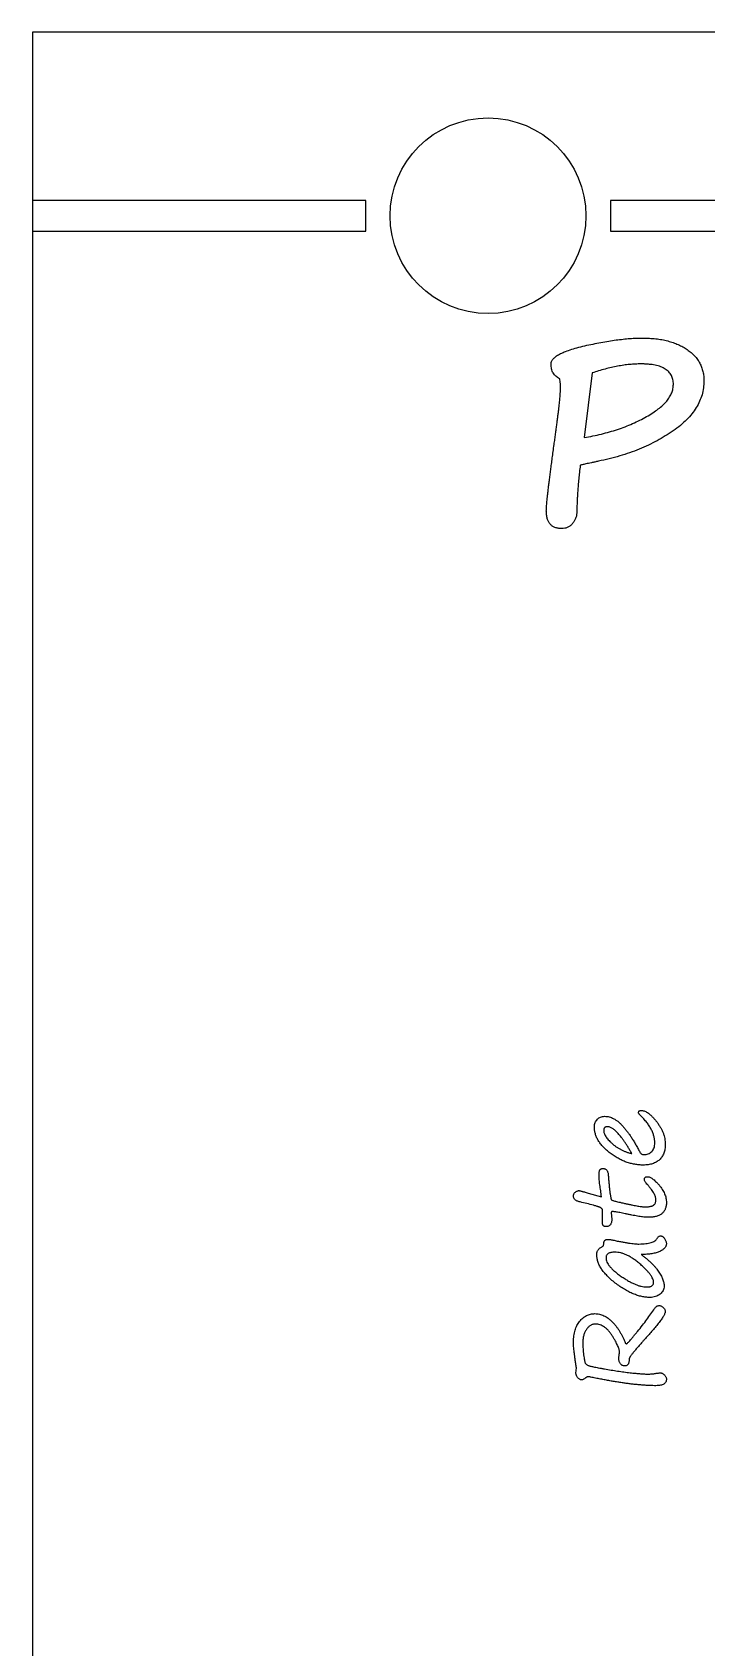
# Model space of a CAD drawing. Extents: x 87 to 117, y 47 to 176.
# Drawn here: x 86.72 to 97.74, y 149.46 to 175.88 of the extents above; entities that cross this region are included whole.
import ezdxf

# ---------------------------------------------------------------- set-up
doc = ezdxf.new("R2010")
doc.units = 0
doc.layers.get('0').update_dxf_attribs({"linetype": 'CONTINUOUS'})

msp = doc.modelspace()

# ---------------------------------------------------------------- linework, layer by layer
at = {"color": 7, "linetype": 'CONTINUOUS'}
for p, q in [((116.719, 175.875), (86.719, 175.875)), ((86.719, 175.875), (86.719, 173.125)), ((92.169, 173.125), (86.719, 173.125)), ((86.719, 173.125), (86.719, 172.625)), ((92.169, 172.625), (92.169, 173.125)), ((96.169, 173.125), (96.169, 172.625)), ((116.719, 173.125), (96.169, 173.125)), ((86.719, 172.625), (92.169, 172.625)), ((86.719, 172.625), (86.719, 50.625)), ((96.169, 172.625), (116.719, 172.625)), ((95.87, 170.304), (95.742, 169.248)), ((95.804, 156.894), (96.022, 156.831)), ((96.041, 156.403), (96.041, 156.609)), ((96.184, 156.568), (96.193, 156.468)), ((95.607, 153.948), (95.615, 154.033))]:
    msp.add_line(p, q, dxfattribs=at)
msp.add_circle((94.169, 172.875), 1.6, dxfattribs=at)
for points, knots in [([(95.199, 170.452), (95.201, 170.466), (95.205, 170.497), (95.235, 170.538), (95.279, 170.577), (95.341, 170.615), (95.419, 170.651), (95.514, 170.685), (95.626, 170.719), (95.752, 170.75), (95.884, 170.778), (96.014, 170.804), (96.14, 170.827), (96.26, 170.844), (96.376, 170.858), (96.487, 170.868), (96.592, 170.874), (96.661, 170.875), (96.694, 170.875)], [0, 0, 0, 0, 0.026623, 0.056313, 0.092488, 0.136566, 0.189782, 0.252551, 0.324993, 0.407665, 0.493543, 0.576044, 0.655201, 0.730937, 0.803053, 0.871966, 0.937709, 1, 1, 1, 1]), ([(96.694, 170.875), (96.732, 170.875), (96.805, 170.874), (96.911, 170.864), (97.012, 170.851), (97.106, 170.829), (97.195, 170.803), (97.278, 170.771), (97.356, 170.732), (97.426, 170.688), (97.49, 170.638), (97.547, 170.585), (97.594, 170.527), (97.633, 170.465), (97.662, 170.398), (97.684, 170.327), (97.697, 170.252), (97.699, 170.201), (97.699, 170.175)], [0, 0, 0, 0, 0.081473, 0.159253, 0.233129, 0.303561, 0.370749, 0.435637, 0.498299, 0.559287, 0.617968, 0.674332, 0.728494, 0.781591, 0.83432, 0.88792, 0.942557, 1, 1, 1, 1]), ([(95.339, 170.21), (95.328, 170.216), (95.306, 170.228), (95.278, 170.25), (95.253, 170.275), (95.233, 170.304), (95.218, 170.336), (95.207, 170.372), (95.201, 170.411), (95.2, 170.438), (95.199, 170.452)], [0, 0, 0, 0, 0.126496, 0.24677, 0.3646, 0.481268, 0.600318, 0.725634, 0.857559, 1, 1, 1, 1]), ([(96.672, 170.452), (96.641, 170.452), (96.578, 170.451), (96.483, 170.444), (96.386, 170.432), (96.287, 170.415), (96.186, 170.395), (96.082, 170.369), (95.976, 170.339), (95.906, 170.316), (95.87, 170.304)], [0, 0, 0, 0, 0.113051, 0.229281, 0.348339, 0.471035, 0.597541, 0.727648, 0.861917, 1, 1, 1, 1]), ([(97.199, 170.117), (97.199, 170.131), (97.199, 170.157), (97.192, 170.195), (97.182, 170.231), (97.167, 170.264), (97.148, 170.294), (97.126, 170.322), (97.098, 170.347), (97.068, 170.37), (97.032, 170.389), (96.993, 170.407), (96.949, 170.421), (96.901, 170.432), (96.85, 170.441), (96.794, 170.447), (96.734, 170.452), (96.693, 170.452), (96.672, 170.452)], [0, 0, 0, 0, 0.057854, 0.112212, 0.164401, 0.214628, 0.264632, 0.314809, 0.366552, 0.420611, 0.47766, 0.538157, 0.602665, 0.671727, 0.745928, 0.824682, 0.909887, 1, 1, 1, 1]), ([(95.353, 170.024), (95.353, 170.048), (95.354, 170.091), (95.35, 170.146), (95.348, 170.185), (95.341, 170.204), (95.339, 170.21)], [0, 0, 0, 0, 0.390647, 0.685659, 0.888621, 1, 1, 1, 1]), ([(97.699, 170.175), (97.698, 170.136), (97.695, 170.06), (97.671, 169.948), (97.63, 169.84), (97.575, 169.735), (97.503, 169.635), (97.417, 169.537), (97.314, 169.444), (97.196, 169.356), (97.068, 169.272), (96.932, 169.194), (96.79, 169.123), (96.64, 169.057), (96.484, 168.998), (96.321, 168.945), (96.151, 168.899), (96.035, 168.874), (95.976, 168.861)], [0, 0, 0, 0, 0.049217, 0.098079, 0.14714, 0.197658, 0.250503, 0.306154, 0.365608, 0.429236, 0.495466, 0.562846, 0.631382, 0.701391, 0.773199, 0.846835, 0.922381, 1, 1, 1, 1]), ([(95.25, 169.133), (95.254, 169.163), (95.262, 169.222), (95.274, 169.309), (95.284, 169.39), (95.295, 169.467), (95.304, 169.539), (95.313, 169.607), (95.321, 169.67), (95.327, 169.728), (95.333, 169.781), (95.339, 169.829), (95.343, 169.873), (95.346, 169.912), (95.35, 169.947), (95.351, 169.977), (95.353, 170.002), (95.353, 170.017), (95.353, 170.024)], [0, 0, 0, 0, 0.1021516, 0.1994753, 0.291397, 0.3772525, 0.4583703, 0.534665, 0.6048927, 0.6703043, 0.7296484, 0.7842565, 0.8333947, 0.8771332, 0.9161403, 0.9490343, 0.9772084, 1, 1, 1, 1]), ([(95.742, 169.248), (95.79, 169.256), (95.884, 169.273), (96.022, 169.305), (96.156, 169.34), (96.286, 169.38), (96.411, 169.425), (96.532, 169.475), (96.649, 169.53), (96.759, 169.588), (96.861, 169.649), (96.95, 169.712), (97.027, 169.776), (97.09, 169.841), (97.138, 169.909), (97.173, 169.977), (97.196, 170.046), (97.198, 170.094), (97.199, 170.117)], [0, 0, 0, 0, 0.080929, 0.159775, 0.236905, 0.312204, 0.386136, 0.458849, 0.530499, 0.600796, 0.667545, 0.728415, 0.783687, 0.833589, 0.879144, 0.921165, 0.961039, 1, 1, 1, 1]), ([(95.122, 168.05), (95.123, 168.058), (95.123, 168.075), (95.124, 168.104), (95.127, 168.139), (95.13, 168.18), (95.135, 168.227), (95.14, 168.279), (95.147, 168.338), (95.154, 168.403), (95.163, 168.474), (95.173, 168.55), (95.183, 168.633), (95.194, 168.721), (95.207, 168.816), (95.22, 168.916), (95.234, 169.023), (95.245, 169.096), (95.25, 169.133)], [0, 0, 0, 0, 0.020944, 0.047414, 0.079447, 0.117059, 0.16026, 0.208999, 0.263334, 0.323205, 0.38813, 0.459203, 0.535266, 0.616933, 0.704753, 0.797561, 0.895976, 1, 1, 1, 1]), ([(95.976, 168.861), (95.955, 168.857), (95.916, 168.849), (95.861, 168.837), (95.813, 168.827), (95.772, 168.818), (95.738, 168.809), (95.711, 168.803), (95.691, 168.798), (95.681, 168.794), (95.676, 168.792)], [0, 0, 0, 0, 0.207201, 0.3891565, 0.5488772, 0.6867748, 0.7995031, 0.8899711, 0.9567707, 1, 1, 1, 1]), ([(95.676, 168.792), (95.672, 168.755), (95.664, 168.681), (95.653, 168.573), (95.643, 168.47), (95.636, 168.374), (95.63, 168.283), (95.626, 168.198), (95.622, 168.119), (95.622, 168.068), (95.622, 168.044)], [0, 0, 0, 0, 0.152147, 0.296881, 0.433498, 0.562669, 0.683747, 0.796699, 0.902386, 1, 1, 1, 1]), ([(95.372, 167.76), (95.353, 167.761), (95.316, 167.763), (95.264, 167.775), (95.219, 167.799), (95.183, 167.832), (95.156, 167.874), (95.136, 167.925), (95.125, 167.985), (95.123, 168.028), (95.122, 168.05)], [0, 0, 0, 0, 0.133534, 0.253996, 0.364481, 0.473292, 0.585166, 0.707711, 0.844669, 1, 1, 1, 1]), ([(95.622, 168.044), (95.622, 168.026), (95.62, 167.99), (95.607, 167.939), (95.585, 167.89), (95.557, 167.846), (95.52, 167.808), (95.477, 167.779), (95.426, 167.763), (95.391, 167.761), (95.372, 167.76)], [0, 0, 0, 0, 0.1272613, 0.2520719, 0.3752436, 0.5029512, 0.627957, 0.7465822, 0.8696467, 1, 1, 1, 1]), ([(96.63, 158.211), (96.63, 158.216), (96.631, 158.226), (96.643, 158.237), (96.66, 158.242), (96.673, 158.243), (96.68, 158.243)], [0, 0, 0, 0, 0.213642, 0.420293, 0.671016, 1, 1, 1, 1]), ([(96.68, 158.243), (96.689, 158.243), (96.707, 158.241), (96.735, 158.232), (96.763, 158.218), (96.793, 158.198), (96.824, 158.172), (96.857, 158.14), (96.89, 158.103), (96.924, 158.062), (96.957, 158.018), (96.986, 157.972), (97.011, 157.926), (97.032, 157.879), (97.047, 157.832), (97.058, 157.784), (97.065, 157.736), (97.066, 157.704), (97.067, 157.688)], [0, 0, 0, 0, 0.036082, 0.075706, 0.119929, 0.169868, 0.22579, 0.288149, 0.357272, 0.433662, 0.512032, 0.587022, 0.65983, 0.730325, 0.79886, 0.866217, 0.93317, 1, 1, 1, 1]), ([(95.908, 157.976), (95.909, 157.988), (95.91, 158.012), (95.919, 158.045), (95.935, 158.075), (95.956, 158.101), (95.982, 158.122), (96.01, 158.137), (96.042, 158.147), (96.064, 158.148), (96.075, 158.148)], [0, 0, 0, 0, 0.136797, 0.263482, 0.386931, 0.512114, 0.636593, 0.756117, 0.875353, 1, 1, 1, 1]), ([(96.708, 157.351), (96.684, 157.351), (96.637, 157.353), (96.567, 157.362), (96.497, 157.378), (96.429, 157.399), (96.361, 157.427), (96.295, 157.461), (96.229, 157.501), (96.165, 157.546), (96.106, 157.595), (96.053, 157.645), (96.009, 157.697), (95.972, 157.751), (95.943, 157.805), (95.923, 157.861), (95.911, 157.918), (95.909, 157.956), (95.908, 157.976)], [0, 0, 0, 0, 0.064196, 0.127808, 0.191876, 0.256554, 0.322388, 0.389839, 0.459199, 0.530984, 0.601528, 0.667383, 0.729064, 0.787198, 0.842294, 0.895694, 0.947801, 1, 1, 1, 1]), ([(96.12, 157.978), (96.115, 157.977), (96.106, 157.977), (96.094, 157.975), (96.084, 157.97), (96.075, 157.964), (96.068, 157.956), (96.064, 157.946), (96.061, 157.934), (96.06, 157.926), (96.06, 157.921)], [0, 0, 0, 0, 0.1490394, 0.2818777, 0.3994804, 0.5109627, 0.6211803, 0.7330214, 0.8604338, 1, 1, 1, 1]), ([(96.075, 158.148), (96.088, 158.148), (96.113, 158.147), (96.151, 158.139), (96.189, 158.127), (96.226, 158.11), (96.262, 158.088), (96.299, 158.061), (96.334, 158.029), (96.369, 157.992), (96.404, 157.951), (96.439, 157.907), (96.474, 157.86), (96.508, 157.81), (96.543, 157.756), (96.577, 157.699), (96.611, 157.638), (96.633, 157.597), (96.644, 157.576)], [0, 0, 0, 0, 0.045436, 0.090939, 0.13752, 0.185496, 0.235959, 0.289464, 0.345984, 0.406149, 0.469712, 0.536253, 0.605651, 0.678001, 0.753577, 0.832436, 0.914761, 1, 1, 1, 1]), ([(96.521, 157.538), (96.511, 157.556), (96.491, 157.59), (96.461, 157.64), (96.432, 157.686), (96.403, 157.729), (96.376, 157.769), (96.348, 157.805), (96.322, 157.838), (96.297, 157.867), (96.272, 157.893), (96.248, 157.916), (96.225, 157.934), (96.203, 157.95), (96.181, 157.962), (96.16, 157.971), (96.14, 157.976), (96.126, 157.977), (96.12, 157.978)], [0, 0, 0, 0, 0.100175, 0.195028, 0.284842, 0.368587, 0.447792, 0.521053, 0.589218, 0.652674, 0.710846, 0.764241, 0.812758, 0.857318, 0.897832, 0.934496, 0.968413, 1, 1, 1, 1]), ([(96.662, 158.161), (96.657, 158.166), (96.648, 158.175), (96.638, 158.189), (96.632, 158.201), (96.63, 158.208), (96.63, 158.211)], [0, 0, 0, 0, 0.345958, 0.625597, 0.839863, 1, 1, 1, 1]), ([(96.896, 157.715), (96.895, 157.733), (96.894, 157.77), (96.882, 157.826), (96.863, 157.882), (96.838, 157.937), (96.805, 157.994), (96.764, 158.05), (96.716, 158.106), (96.681, 158.143), (96.662, 158.161)], [0, 0, 0, 0, 0.106372, 0.214623, 0.327663, 0.446284, 0.571263, 0.704865, 0.847828, 1, 1, 1, 1]), ([(96.06, 157.921), (96.061, 157.913), (96.061, 157.897), (96.068, 157.871), (96.079, 157.846), (96.094, 157.819), (96.113, 157.791), (96.136, 157.764), (96.163, 157.735), (96.194, 157.706), (96.228, 157.677), (96.264, 157.65), (96.303, 157.626), (96.343, 157.604), (96.385, 157.584), (96.428, 157.566), (96.474, 157.551), (96.505, 157.542), (96.521, 157.538)], [0, 0, 0, 0, 0.0386392, 0.0792912, 0.1228842, 0.1712224, 0.2235735, 0.280922, 0.3433676, 0.4117862, 0.4827805, 0.5539593, 0.6257256, 0.6978229, 0.7711164, 0.8460958, 0.9219651, 1, 1, 1, 1]), ([(96.714, 157.522), (96.727, 157.522), (96.752, 157.523), (96.788, 157.533), (96.82, 157.548), (96.847, 157.57), (96.869, 157.597), (96.885, 157.632), (96.894, 157.672), (96.895, 157.7), (96.896, 157.715)], [0, 0, 0, 0, 0.130412, 0.250605, 0.365602, 0.479146, 0.595461, 0.71711, 0.850916, 1, 1, 1, 1]), ([(96.644, 157.576), (96.649, 157.567), (96.657, 157.552), (96.674, 157.535), (96.693, 157.524), (96.707, 157.522), (96.714, 157.522)], [0, 0, 0, 0, 0.29623, 0.552297, 0.776091, 1, 1, 1, 1]), ([(97.067, 157.688), (97.066, 157.675), (97.066, 157.65), (97.061, 157.613), (97.054, 157.578), (97.043, 157.545), (97.03, 157.515), (97.014, 157.487), (96.995, 157.461), (96.972, 157.438), (96.947, 157.418), (96.92, 157.4), (96.89, 157.385), (96.858, 157.372), (96.824, 157.363), (96.787, 157.356), (96.748, 157.352), (96.721, 157.351), (96.708, 157.351)], [0, 0, 0, 0, 0.069986, 0.136688, 0.200076, 0.26073, 0.319313, 0.37629, 0.433405, 0.490735, 0.548329, 0.60608, 0.665554, 0.726455, 0.790209, 0.856507, 0.926308, 1, 1, 1, 1]), ([(95.984, 157.177), (95.984, 157.189), (95.985, 157.21), (95.987, 157.237), (95.991, 157.258), (95.997, 157.273), (96.006, 157.283), (96.018, 157.29), (96.032, 157.294), (96.042, 157.294), (96.048, 157.294)], [0, 0, 0, 0, 0.225143, 0.406794, 0.542232, 0.639505, 0.718446, 0.801965, 0.893919, 1, 1, 1, 1]), ([(96.048, 157.294), (96.054, 157.294), (96.066, 157.293), (96.084, 157.288), (96.099, 157.278), (96.111, 157.266), (96.121, 157.249), (96.129, 157.229), (96.134, 157.206), (96.135, 157.189), (96.136, 157.18)], [0, 0, 0, 0, 0.119887, 0.22792, 0.333442, 0.442531, 0.558761, 0.686667, 0.833688, 1, 1, 1, 1]), ([(95.567, 156.842), (95.567, 156.849), (95.568, 156.862), (95.573, 156.881), (95.583, 156.897), (95.597, 156.91), (95.612, 156.919), (95.627, 156.927), (95.642, 156.932), (95.651, 156.933), (95.656, 156.933)], [0, 0, 0, 0, 0.146324, 0.279107, 0.410831, 0.545131, 0.677377, 0.796277, 0.902377, 1, 1, 1, 1]), ([(95.656, 156.933), (95.658, 156.933), (95.663, 156.933), (95.672, 156.931), (95.685, 156.927), (95.702, 156.923), (95.722, 156.917), (95.746, 156.911), (95.774, 156.903), (95.794, 156.897), (95.804, 156.894)], [0, 0, 0, 0, 0.036918, 0.097932, 0.183699, 0.297116, 0.433549, 0.597606, 0.786591, 1, 1, 1, 1]), ([(95.997, 157.026), (95.995, 157.041), (95.992, 157.068), (95.987, 157.108), (95.985, 157.144), (95.984, 157.166), (95.984, 157.177)], [0, 0, 0, 0, 0.289915, 0.551492, 0.788677, 1, 1, 1, 1]), ([(96.022, 156.831), (96.019, 156.865), (96.012, 156.93), (96.002, 156.995), (95.997, 157.026)], [0, 0, 0, 0, 0.515682, 1, 1, 1, 1]), ([(96.136, 157.18), (96.138, 157.157), (96.141, 157.11), (96.147, 157.041), (96.153, 156.975), (96.16, 156.923), (96.165, 156.884), (96.169, 156.858), (96.173, 156.837), (96.176, 156.818), (96.179, 156.804), (96.182, 156.792), (96.185, 156.785), (96.188, 156.779), (96.197, 156.776), (96.209, 156.771), (96.229, 156.766), (96.256, 156.759), (96.29, 156.751), (96.33, 156.741), (96.378, 156.73), (96.43, 156.719), (96.483, 156.707), (96.533, 156.696), (96.578, 156.688), (96.618, 156.68), (96.653, 156.675), (96.683, 156.671), (96.708, 156.668), (96.723, 156.668), (96.729, 156.667)], [0, 0, 0, 0, 0.074763, 0.146514, 0.215549, 0.281645, 0.31193, 0.338845, 0.36179, 0.381276, 0.396817, 0.409059, 0.417679, 0.422829, 0.430027, 0.44412, 0.465671, 0.494416, 0.530442, 0.573978, 0.624496, 0.682529, 0.741469, 0.794877, 0.842458, 0.884944, 0.92193, 0.953442, 0.979246, 1, 1, 1, 1]), ([(96.725, 157.118), (96.725, 157.124), (96.726, 157.136), (96.736, 157.152), (96.753, 157.16), (96.765, 157.161), (96.773, 157.161)], [0, 0, 0, 0, 0.26122, 0.482684, 0.715392, 1, 1, 1, 1]), ([(96.78, 157.026), (96.772, 157.035), (96.757, 157.052), (96.739, 157.076), (96.728, 157.098), (96.726, 157.112), (96.725, 157.118)], [0, 0, 0, 0, 0.339854, 0.6155, 0.833431, 1, 1, 1, 1]), ([(96.773, 157.161), (96.779, 157.161), (96.793, 157.16), (96.814, 157.153), (96.836, 157.141), (96.86, 157.126), (96.885, 157.107), (96.911, 157.082), (96.939, 157.054), (96.967, 157.023), (96.994, 156.989), (97.018, 156.954), (97.039, 156.918), (97.056, 156.883), (97.069, 156.847), (97.079, 156.811), (97.085, 156.775), (97.085, 156.751), (97.085, 156.739)], [0, 0, 0, 0, 0.035236, 0.074191, 0.11859, 0.168511, 0.224899, 0.288787, 0.359367, 0.437184, 0.516863, 0.592848, 0.665418, 0.735948, 0.803803, 0.869602, 0.935152, 1, 1, 1, 1]), ([(96.915, 156.785), (96.914, 156.792), (96.913, 156.808), (96.906, 156.833), (96.896, 156.86), (96.881, 156.89), (96.862, 156.921), (96.839, 156.954), (96.811, 156.989), (96.79, 157.013), (96.78, 157.026)], [0, 0, 0, 0, 0.081637, 0.172035, 0.275365, 0.391053, 0.52089, 0.665867, 0.825335, 1, 1, 1, 1]), ([(95.674, 156.748), (95.665, 156.75), (95.649, 156.754), (95.627, 156.762), (95.609, 156.772), (95.593, 156.783), (95.581, 156.795), (95.573, 156.81), (95.568, 156.825), (95.567, 156.836), (95.567, 156.842)], [0, 0, 0, 0, 0.1683108, 0.3170803, 0.4513273, 0.57176, 0.6813111, 0.78588, 0.8904489, 1, 1, 1, 1]), ([(96.041, 156.609), (96.041, 156.612), (96.04, 156.619), (96.037, 156.629), (96.03, 156.638), (96.023, 156.645), (96.015, 156.651), (96.006, 156.655), (95.994, 156.661), (95.979, 156.666), (95.961, 156.672), (95.941, 156.679), (95.917, 156.686), (95.864, 156.701), (95.783, 156.722), (95.71, 156.739), (95.674, 156.748)], [0, 0, 0, 0, 0.024957, 0.050556, 0.077252, 0.10612, 0.124519, 0.149952, 0.181929, 0.220922, 0.267029, 0.319826, 0.380018, 0.446709, 0.725746, 1, 1, 1, 1]), ([(96.729, 156.667), (96.738, 156.668), (96.755, 156.668), (96.78, 156.669), (96.802, 156.671), (96.821, 156.675), (96.839, 156.678), (96.854, 156.683), (96.867, 156.689), (96.881, 156.698), (96.895, 156.712), (96.907, 156.733), (96.913, 156.758), (96.914, 156.775), (96.915, 156.785)], [0, 0, 0, 0, 0.105852, 0.202386, 0.291075, 0.369751, 0.44079, 0.502887, 0.55865, 0.607896, 0.70019, 0.792365, 0.890243, 1, 1, 1, 1]), ([(97.085, 156.739), (97.085, 156.729), (97.085, 156.71), (97.082, 156.682), (97.076, 156.657), (97.068, 156.633), (97.058, 156.611), (97.045, 156.591), (97.03, 156.573), (97.012, 156.557), (96.993, 156.542), (96.971, 156.53), (96.947, 156.52), (96.92, 156.511), (96.891, 156.505), (96.861, 156.5), (96.827, 156.497), (96.804, 156.497), (96.792, 156.497)], [0, 0, 0, 0, 0.067581, 0.13078, 0.191004, 0.248595, 0.303522, 0.357824, 0.411622, 0.465675, 0.521339, 0.578447, 0.638632, 0.702479, 0.769656, 0.841427, 0.918125, 1, 1, 1, 1]), ([(96.096, 156.345), (96.092, 156.345), (96.084, 156.345), (96.072, 156.348), (96.063, 156.352), (96.055, 156.359), (96.048, 156.367), (96.044, 156.378), (96.042, 156.39), (96.041, 156.399), (96.041, 156.403)], [0, 0, 0, 0, 0.141778, 0.264192, 0.379207, 0.488697, 0.598659, 0.716864, 0.851807, 1, 1, 1, 1]), ([(96.193, 156.468), (96.193, 156.458), (96.192, 156.44), (96.188, 156.415), (96.18, 156.393), (96.17, 156.375), (96.156, 156.361), (96.139, 156.351), (96.118, 156.346), (96.104, 156.345), (96.096, 156.345)], [0, 0, 0, 0, 0.161085, 0.304232, 0.42963, 0.543401, 0.650124, 0.757925, 0.873423, 1, 1, 1, 1]), ([(96.199, 156.591), (96.197, 156.591), (96.192, 156.591), (96.187, 156.586), (96.184, 156.578), (96.184, 156.572), (96.184, 156.568)], [0, 0, 0, 0, 0.222352, 0.423195, 0.677559, 1, 1, 1, 1]), ([(96.465, 156.545), (96.447, 156.548), (96.414, 156.555), (96.367, 156.565), (96.326, 156.573), (96.29, 156.58), (96.259, 156.585), (96.234, 156.588), (96.215, 156.591), (96.204, 156.591), (96.199, 156.591)], [0, 0, 0, 0, 0.199022, 0.376452, 0.533379, 0.668939, 0.782752, 0.876143, 0.948224, 1, 1, 1, 1]), ([(96.792, 156.497), (96.783, 156.497), (96.763, 156.497), (96.731, 156.499), (96.695, 156.503), (96.656, 156.509), (96.613, 156.515), (96.567, 156.524), (96.517, 156.533), (96.482, 156.541), (96.465, 156.545)], [0, 0, 0, 0, 0.084978, 0.181738, 0.289653, 0.40876, 0.538998, 0.680699, 0.834648, 1, 1, 1, 1]), ([(96.06, 156.056), (96.06, 156.062), (96.061, 156.074), (96.063, 156.09), (96.068, 156.104), (96.076, 156.116), (96.085, 156.125), (96.096, 156.131), (96.109, 156.135), (96.119, 156.136), (96.124, 156.136)], [0, 0, 0, 0, 0.160348, 0.302469, 0.429534, 0.543798, 0.649877, 0.755835, 0.872477, 1, 1, 1, 1]), ([(96.124, 156.136), (96.129, 156.136), (96.142, 156.135), (96.162, 156.133), (96.186, 156.129), (96.202, 156.126), (96.211, 156.124)], [0, 0, 0, 0, 0.195906, 0.430388, 0.696789, 1, 1, 1, 1]), ([(96.636, 156.06), (96.655, 156.06), (96.693, 156.061), (96.745, 156.065), (96.792, 156.072), (96.832, 156.081), (96.867, 156.093), (96.895, 156.109), (96.918, 156.127), (96.928, 156.142), (96.932, 156.15)], [0, 0, 0, 0, 0.182323, 0.346683, 0.491975, 0.6208, 0.732636, 0.831523, 0.918988, 1, 1, 1, 1]), ([(96.932, 156.15), (96.936, 156.156), (96.944, 156.168), (96.958, 156.182), (96.974, 156.191), (96.986, 156.192), (96.991, 156.193)], [0, 0, 0, 0, 0.295255, 0.549823, 0.776626, 1, 1, 1, 1]), ([(96.991, 156.193), (96.997, 156.192), (97.008, 156.191), (97.024, 156.182), (97.04, 156.168), (97.055, 156.149), (97.068, 156.129), (97.078, 156.108), (97.084, 156.087), (97.085, 156.073), (97.085, 156.066)], [0, 0, 0, 0, 0.09435, 0.197183, 0.320351, 0.466191, 0.616144, 0.752724, 0.880025, 1, 1, 1, 1]), ([(95.946, 155.89), (95.947, 155.896), (95.947, 155.91), (95.951, 155.929), (95.958, 155.947), (95.967, 155.963), (95.98, 155.978), (95.994, 155.992), (96.012, 156.004), (96.025, 156.011), (96.032, 156.015)], [0, 0, 0, 0, 0.127645, 0.248143, 0.364983, 0.481472, 0.60221, 0.726216, 0.858781, 1, 1, 1, 1]), ([(96.816, 155.186), (96.794, 155.187), (96.749, 155.188), (96.681, 155.2), (96.612, 155.219), (96.541, 155.245), (96.47, 155.278), (96.397, 155.319), (96.323, 155.367), (96.249, 155.421), (96.179, 155.478), (96.118, 155.537), (96.065, 155.595), (96.022, 155.654), (95.988, 155.713), (95.964, 155.772), (95.949, 155.831), (95.947, 155.87), (95.946, 155.89)], [0, 0, 0, 0, 0.055418, 0.112522, 0.171848, 0.233901, 0.299555, 0.368782, 0.442035, 0.519811, 0.596675, 0.667442, 0.732704, 0.793042, 0.849026, 0.901326, 0.951418, 1, 1, 1, 1]), ([(96.032, 156.015), (96.036, 156.017), (96.044, 156.021), (96.054, 156.031), (96.059, 156.043), (96.06, 156.051), (96.06, 156.056)], [0, 0, 0, 0, 0.273867, 0.515582, 0.75118, 1, 1, 1, 1]), ([(96.242, 155.927), (96.231, 155.927), (96.21, 155.926), (96.18, 155.922), (96.155, 155.915), (96.134, 155.905), (96.118, 155.892), (96.106, 155.875), (96.1, 155.855), (96.099, 155.841), (96.098, 155.834)], [0, 0, 0, 0, 0.174836, 0.326738, 0.460592, 0.577077, 0.68262, 0.78379, 0.887481, 1, 1, 1, 1]), ([(96.211, 156.124), (96.235, 156.119), (96.281, 156.109), (96.348, 156.096), (96.41, 156.085), (96.466, 156.076), (96.516, 156.069), (96.561, 156.064), (96.6, 156.06), (96.624, 156.06), (96.636, 156.06)], [0, 0, 0, 0, 0.1724481, 0.3309782, 0.4760051, 0.6071946, 0.725503, 0.8301393, 0.9214156, 1, 1, 1, 1]), ([(96.877, 155.432), (96.876, 155.442), (96.874, 155.462), (96.863, 155.494), (96.845, 155.528), (96.82, 155.564), (96.788, 155.603), (96.75, 155.645), (96.704, 155.689), (96.653, 155.735), (96.599, 155.779), (96.545, 155.818), (96.492, 155.852), (96.44, 155.879), (96.389, 155.9), (96.339, 155.915), (96.29, 155.925), (96.258, 155.926), (96.242, 155.927)], [0, 0, 0, 0, 0.033874, 0.072626, 0.117569, 0.169328, 0.22855, 0.295462, 0.370237, 0.453309, 0.537413, 0.616415, 0.690345, 0.759569, 0.824397, 0.885432, 0.94387, 1, 1, 1, 1]), ([(97.085, 156.066), (97.085, 156.06), (97.084, 156.047), (97.079, 156.029), (97.071, 156.012), (97.059, 155.995), (97.043, 155.98), (97.025, 155.965), (97.003, 155.951), (96.978, 155.938), (96.949, 155.926), (96.918, 155.917), (96.884, 155.908), (96.847, 155.901), (96.807, 155.896), (96.765, 155.892), (96.719, 155.889), (96.688, 155.889), (96.672, 155.889)], [0, 0, 0, 0, 0.03905, 0.076934, 0.11606, 0.157019, 0.201266, 0.250126, 0.302543, 0.360688, 0.423307, 0.490354, 0.562403, 0.639129, 0.720662, 0.808497, 0.90157, 1, 1, 1, 1]), ([(96.672, 155.889), (96.687, 155.878), (96.717, 155.856), (96.76, 155.821), (96.799, 155.787), (96.836, 155.753), (96.87, 155.719), (96.901, 155.685), (96.928, 155.652), (96.953, 155.618), (96.975, 155.585), (96.995, 155.553), (97.011, 155.521), (97.024, 155.49), (97.034, 155.459), (97.042, 155.429), (97.047, 155.4), (97.047, 155.381), (97.048, 155.372)], [0, 0, 0, 0, 0.086048, 0.168546, 0.247932, 0.323633, 0.396113, 0.465185, 0.531612, 0.594912, 0.655262, 0.712316, 0.766199, 0.817557, 0.86632, 0.912661, 0.957232, 1, 1, 1, 1]), ([(96.098, 155.834), (96.099, 155.823), (96.101, 155.799), (96.114, 155.764), (96.133, 155.728), (96.161, 155.691), (96.196, 155.652), (96.24, 155.612), (96.29, 155.571), (96.347, 155.53), (96.407, 155.49), (96.465, 155.455), (96.521, 155.425), (96.574, 155.401), (96.624, 155.381), (96.672, 155.368), (96.717, 155.359), (96.747, 155.358), (96.761, 155.357)], [0, 0, 0, 0, 0.038895, 0.081549, 0.12893, 0.182749, 0.243312, 0.311655, 0.387405, 0.471582, 0.556924, 0.635844, 0.7093, 0.777219, 0.839557, 0.897318, 0.950573, 1, 1, 1, 1]), ([(96.761, 155.357), (96.77, 155.357), (96.787, 155.358), (96.811, 155.361), (96.831, 155.367), (96.848, 155.375), (96.861, 155.386), (96.87, 155.399), (96.876, 155.415), (96.876, 155.426), (96.877, 155.432)], [0, 0, 0, 0, 0.173226, 0.327068, 0.460041, 0.57656, 0.68176, 0.78257, 0.887218, 1, 1, 1, 1]), ([(97.048, 155.372), (97.047, 155.359), (97.045, 155.335), (97.032, 155.3), (97.011, 155.268), (96.983, 155.24), (96.948, 155.216), (96.908, 155.199), (96.863, 155.188), (96.832, 155.187), (96.816, 155.186)], [0, 0, 0, 0, 0.111506, 0.220629, 0.333307, 0.456233, 0.58441, 0.715103, 0.851885, 1, 1, 1, 1]), ([(95.567, 154.46), (95.567, 154.477), (95.567, 154.51), (95.572, 154.559), (95.58, 154.605), (95.591, 154.648), (95.605, 154.689), (95.622, 154.727), (95.642, 154.763), (95.665, 154.795), (95.691, 154.824), (95.719, 154.85), (95.747, 154.872), (95.778, 154.89), (95.81, 154.904), (95.844, 154.914), (95.88, 154.919), (95.904, 154.92), (95.916, 154.921)], [0, 0, 0, 0, 0.079372, 0.154483, 0.22656, 0.295633, 0.362056, 0.426503, 0.489358, 0.551466, 0.611908, 0.669663, 0.725338, 0.779775, 0.833791, 0.887777, 0.943043, 1, 1, 1, 1]), ([(95.916, 154.921), (95.929, 154.92), (95.954, 154.919), (95.991, 154.913), (96.027, 154.903), (96.063, 154.888), (96.099, 154.869), (96.133, 154.846), (96.167, 154.818), (96.201, 154.787), (96.233, 154.753), (96.263, 154.716), (96.292, 154.678), (96.319, 154.637), (96.344, 154.593), (96.368, 154.548), (96.39, 154.501), (96.402, 154.468), (96.409, 154.452)], [0, 0, 0, 0, 0.0520009, 0.1038252, 0.1565219, 0.2099339, 0.2656121, 0.3229847, 0.383671, 0.4472341, 0.5128258, 0.5789345, 0.6457725, 0.7141165, 0.7831687, 0.8537579, 0.9258526, 1, 1, 1, 1]), ([(96.431, 154.427), (96.433, 154.428), (96.44, 154.431), (96.451, 154.442), (96.467, 154.457), (96.487, 154.48), (96.512, 154.508), (96.542, 154.543), (96.577, 154.585), (96.628, 154.648), (96.693, 154.728), (96.766, 154.824), (96.832, 154.916), (96.873, 154.976), (96.892, 155.005)], [0, 0, 0, 0, 0.010198, 0.030068, 0.060614, 0.101377, 0.152663, 0.214789, 0.287767, 0.371041, 0.543511, 0.70559, 0.857775, 1, 1, 1, 1]), ([(97.067, 154.96), (97.066, 154.955), (97.066, 154.944), (97.06, 154.926), (97.052, 154.906), (97.041, 154.884), (97.026, 154.86), (97.009, 154.834), (96.988, 154.806), (96.956, 154.765), (96.913, 154.712), (96.858, 154.647), (96.801, 154.581), (96.762, 154.537), (96.742, 154.514)], [0, 0, 0, 0, 0.027824, 0.060384, 0.098859, 0.142926, 0.193348, 0.249484, 0.312766, 0.382231, 0.529472, 0.681823, 0.838154, 1, 1, 1, 1]), ([(96.892, 155.005), (96.897, 155.012), (96.907, 155.026), (96.926, 155.042), (96.948, 155.052), (96.964, 155.053), (96.972, 155.053)], [0, 0, 0, 0, 0.274488, 0.519849, 0.756627, 1, 1, 1, 1]), ([(96.972, 155.053), (96.977, 155.053), (96.988, 155.052), (97.004, 155.046), (97.02, 155.035), (97.035, 155.021), (97.049, 155.006), (97.059, 154.99), (97.065, 154.975), (97.066, 154.965), (97.067, 154.96)], [0, 0, 0, 0, 0.110792, 0.230131, 0.361758, 0.509946, 0.658308, 0.785942, 0.899472, 1, 1, 1, 1]), ([(95.923, 154.75), (95.916, 154.749), (95.902, 154.749), (95.882, 154.745), (95.863, 154.738), (95.845, 154.729), (95.827, 154.716), (95.81, 154.701), (95.793, 154.684), (95.778, 154.664), (95.764, 154.642), (95.752, 154.618), (95.741, 154.592), (95.733, 154.566), (95.727, 154.537), (95.722, 154.508), (95.719, 154.477), (95.719, 154.455), (95.718, 154.444)], [0, 0, 0, 0, 0.051265, 0.10112, 0.150799, 0.201435, 0.25452, 0.309908, 0.368829, 0.431362, 0.496408, 0.562075, 0.629225, 0.698077, 0.769311, 0.842568, 0.919616, 1, 1, 1, 1]), ([(96.318, 154.292), (96.318, 154.299), (96.317, 154.314), (96.311, 154.339), (96.301, 154.368), (96.288, 154.4), (96.271, 154.435), (96.251, 154.474), (96.227, 154.516), (96.201, 154.56), (96.172, 154.604), (96.14, 154.642), (96.107, 154.676), (96.073, 154.703), (96.038, 154.724), (96.001, 154.739), (95.962, 154.748), (95.936, 154.749), (95.923, 154.75)], [0, 0, 0, 0, 0.033127, 0.0726146, 0.1184333, 0.1717327, 0.2316202, 0.2992948, 0.3742506, 0.4567375, 0.5396513, 0.6165605, 0.6878875, 0.7548438, 0.8181461, 0.8790242, 0.9393035, 1, 1, 1, 1]), ([(95.615, 154.033), (95.611, 154.056), (95.604, 154.102), (95.594, 154.167), (95.586, 154.228), (95.579, 154.284), (95.573, 154.335), (95.569, 154.381), (95.567, 154.422), (95.567, 154.447), (95.567, 154.46)], [0, 0, 0, 0, 0.166279, 0.321122, 0.463867, 0.594537, 0.713164, 0.820475, 0.915805, 1, 1, 1, 1]), ([(95.718, 154.444), (95.719, 154.411), (95.721, 154.345), (95.729, 154.263), (95.739, 154.203), (95.745, 154.167), (95.75, 154.14), (95.755, 154.12), (95.763, 154.105), (95.774, 154.093), (95.79, 154.083), (95.805, 154.075), (95.823, 154.069), (95.842, 154.064), (95.866, 154.058), (95.896, 154.052), (95.932, 154.044), (95.974, 154.036), (96.021, 154.027), (96.091, 154.014), (96.18, 153.999), (96.287, 153.982), (96.39, 153.968), (96.474, 153.957), (96.538, 153.95), (96.583, 153.946), (96.624, 153.942), (96.662, 153.939), (96.697, 153.936), (96.728, 153.935), (96.756, 153.933), (96.774, 153.933), (96.782, 153.933)], [0, 0, 0, 0, 0.071829, 0.144216, 0.177157, 0.203683, 0.223813, 0.237382, 0.248121, 0.25964, 0.272718, 0.287764, 0.297928, 0.311967, 0.330313, 0.352672, 0.378937, 0.40953, 0.444201, 0.482954, 0.563378, 0.641234, 0.71675, 0.789733, 0.824447, 0.856748, 0.886663, 0.914174, 0.939089, 0.961839, 0.981999, 1, 1, 1, 1]), ([(96.312, 154.238), (96.313, 154.243), (96.315, 154.254), (96.316, 154.269), (96.318, 154.281), (96.318, 154.288), (96.318, 154.292)], [0, 0, 0, 0, 0.320269, 0.589638, 0.819851, 1, 1, 1, 1]), ([(96.409, 154.452), (96.41, 154.448), (96.413, 154.441), (96.419, 154.434), (96.424, 154.428), (96.429, 154.427), (96.431, 154.427)], [0, 0, 0, 0, 0.35091, 0.620602, 0.832443, 1, 1, 1, 1]), ([(96.742, 154.514), (96.731, 154.503), (96.71, 154.48), (96.681, 154.446), (96.653, 154.414), (96.628, 154.385), (96.604, 154.357), (96.583, 154.331), (96.563, 154.308), (96.545, 154.287), (96.53, 154.267), (96.516, 154.25), (96.505, 154.234), (96.496, 154.221), (96.488, 154.21), (96.483, 154.2), (96.479, 154.193), (96.478, 154.189), (96.478, 154.187)], [0, 0, 0, 0, 0.1130879, 0.2197526, 0.3189402, 0.4117126, 0.4980002, 0.5768925, 0.6493004, 0.7147759, 0.7738772, 0.8264998, 0.8718014, 0.9106408, 0.9426353, 0.9684602, 0.9870302, 1, 1, 1, 1]), ([(96.307, 154.185), (96.307, 154.188), (96.307, 154.195), (96.308, 154.207), (96.31, 154.222), (96.311, 154.232), (96.312, 154.238)], [0, 0, 0, 0, 0.178931, 0.408688, 0.679041, 1, 1, 1, 1]), ([(96.4, 154.066), (96.394, 154.066), (96.382, 154.067), (96.364, 154.075), (96.348, 154.086), (96.334, 154.101), (96.322, 154.119), (96.314, 154.14), (96.308, 154.162), (96.307, 154.177), (96.307, 154.185)], [0, 0, 0, 0, 0.109702, 0.217866, 0.333352, 0.461009, 0.593813, 0.725894, 0.860228, 1, 1, 1, 1]), ([(96.478, 154.187), (96.477, 154.177), (96.476, 154.158), (96.473, 154.132), (96.468, 154.111), (96.46, 154.094), (96.45, 154.081), (96.436, 154.072), (96.419, 154.067), (96.407, 154.066), (96.4, 154.066)], [0, 0, 0, 0, 0.186212, 0.344621, 0.477191, 0.584524, 0.678056, 0.773107, 0.878667, 1, 1, 1, 1]), ([(95.701, 153.838), (95.695, 153.839), (95.682, 153.84), (95.665, 153.848), (95.648, 153.86), (95.634, 153.877), (95.622, 153.896), (95.614, 153.914), (95.608, 153.931), (95.607, 153.943), (95.607, 153.948)], [0, 0, 0, 0, 0.118003, 0.237223, 0.363708, 0.508256, 0.651728, 0.780931, 0.895565, 1, 1, 1, 1]), ([(95.785, 153.884), (95.776, 153.877), (95.758, 153.865), (95.735, 153.851), (95.716, 153.841), (95.705, 153.839), (95.701, 153.838)], [0, 0, 0, 0, 0.365673, 0.649058, 0.861672, 1, 1, 1, 1]), ([(95.803, 153.89), (95.801, 153.89), (95.794, 153.889), (95.789, 153.886), (95.785, 153.884)], [0, 0, 0, 0, 0.392894, 1, 1, 1, 1]), ([(95.844, 153.884), (95.839, 153.885), (95.83, 153.887), (95.818, 153.889), (95.809, 153.89), (95.805, 153.89), (95.803, 153.89)], [0, 0, 0, 0, 0.382195, 0.677901, 0.886027, 1, 1, 1, 1]), ([(96.915, 153.743), (96.898, 153.743), (96.863, 153.744), (96.809, 153.745), (96.754, 153.748), (96.696, 153.752), (96.637, 153.757), (96.575, 153.763), (96.511, 153.77), (96.445, 153.779), (96.377, 153.788), (96.307, 153.799), (96.235, 153.81), (96.161, 153.822), (96.085, 153.837), (96.007, 153.851), (95.926, 153.867), (95.872, 153.878), (95.844, 153.884)], [0, 0, 0, 0, 0.047464, 0.096865, 0.148241, 0.201582, 0.2569, 0.314253, 0.373603, 0.43499, 0.498387, 0.563881, 0.631399, 0.700946, 0.772621, 0.846335, 0.922091, 1, 1, 1, 1]), ([(96.782, 153.933), (96.794, 153.933), (96.816, 153.933), (96.848, 153.936), (96.879, 153.938), (96.898, 153.942), (96.907, 153.943)], [0, 0, 0, 0, 0.276678, 0.537292, 0.777266, 1, 1, 1, 1]), ([(96.907, 153.943), (96.915, 153.945), (96.931, 153.947), (96.954, 153.95), (96.974, 153.952), (96.986, 153.952), (96.992, 153.952)], [0, 0, 0, 0, 0.2987116, 0.5650005, 0.7983964, 1, 1, 1, 1]), ([(97.085, 153.85), (97.085, 153.842), (97.084, 153.826), (97.076, 153.803), (97.062, 153.784), (97.043, 153.769), (97.018, 153.757), (96.988, 153.749), (96.953, 153.744), (96.928, 153.744), (96.915, 153.743)], [0, 0, 0, 0, 0.111564, 0.213153, 0.313144, 0.418939, 0.536278, 0.669308, 0.823622, 1, 1, 1, 1]), ([(96.992, 153.952), (96.997, 153.952), (97.007, 153.951), (97.023, 153.944), (97.039, 153.934), (97.054, 153.92), (97.068, 153.905), (97.078, 153.887), (97.084, 153.869), (97.085, 153.857), (97.085, 153.85)], [0, 0, 0, 0, 0.101861, 0.212103, 0.335039, 0.475208, 0.618362, 0.751394, 0.876539, 1, 1, 1, 1])]:
    msp.add_open_spline(points, degree=3, knots=knots, dxfattribs=at)

doc.saveas('drawing.dxf')
